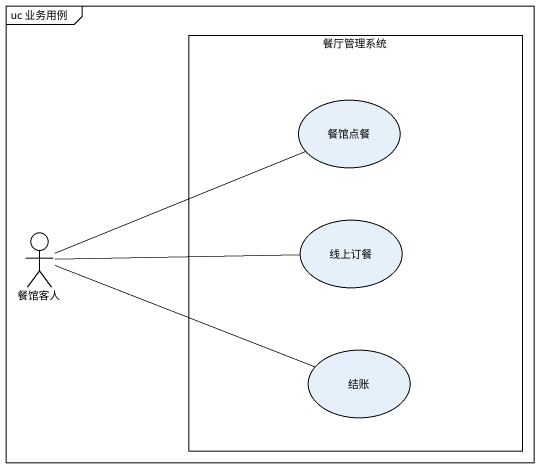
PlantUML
@startuml
mainframe uc 业务用例
rectangle 餐厅管理系统 {
  usecase 餐馆点餐
  usecase 线上订餐
  usecase 结账
}
actor 餐馆客人
餐馆客人 -right- 餐馆点餐
餐馆客人 -right- 线上订餐
餐馆客人 -right- 结账
@enduml
